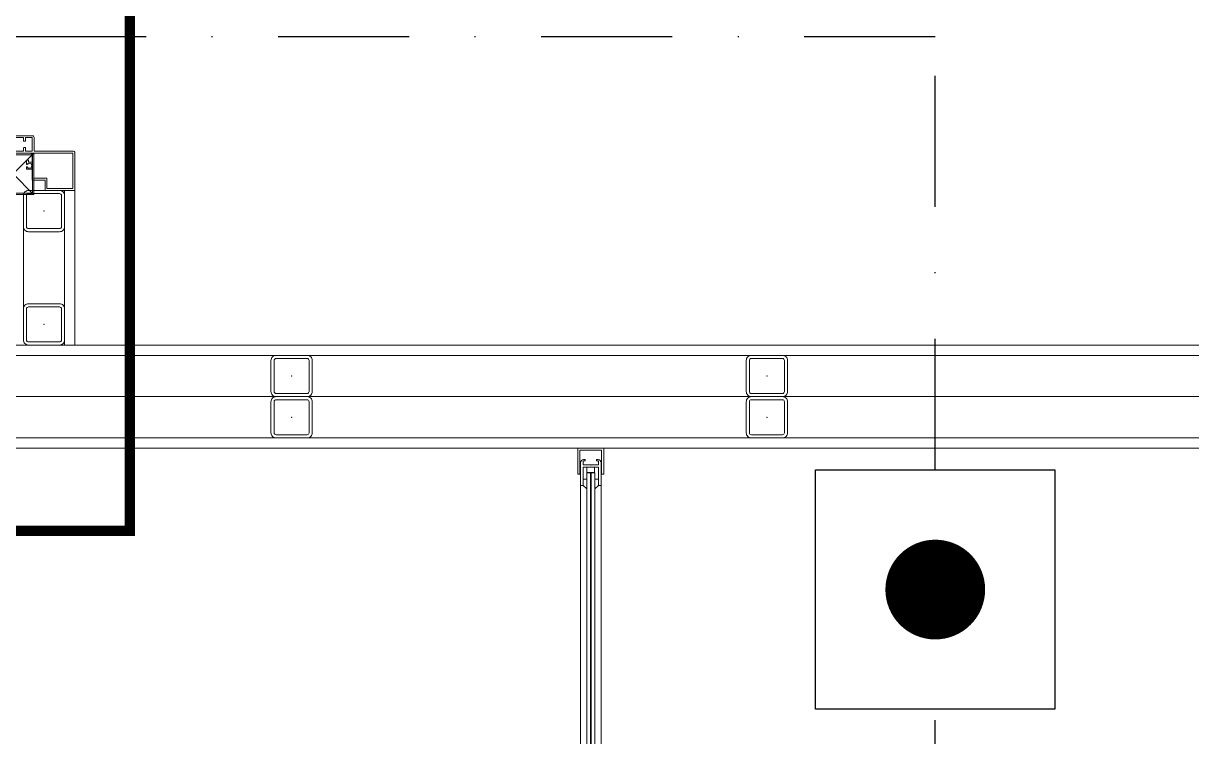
# Model space of a CAD drawing. Extents: x -3709 to 34975, y -230 to 8245.
# Drawn here: x 3040.8 to 3154.1, y 3084.5 to 3153.7 of the extents above; entities that cross this region are included whole.
import ezdxf

# ---------------------------------------------------------------- set-up
doc = ezdxf.new("R2010")
doc.units = 0
doc.linetypes.add('DASHDOT', pattern=[25.4, 12.7, -6.35, 0, -6.35])
doc.linetypes.add('HIDDEN2', pattern=[4.7625, 3.175, -1.5875])
doc.layers.get('0').update_dxf_attribs({"color": 9, "lineweight": 9})
for name, color, linetype, lineweight in [('06D', 9, 'Continuous', 9), ('10', 9, 'Continuous', 9), ('11', 9, 'Continuous', 9), ('15', 9, 'Continuous', 9), ('21', 9, 'Continuous', 9), ('33', 9, 'BATTING', 9), ('E-KABLO', 7, 'Continuous', 30), ('E-YANGIN İHBAR BUTONU', 7, 'Continuous', 30)]:
    doc.layers.add(name, color=color, linetype=linetype, lineweight=lineweight)
doc.linetypes.add('BATTING', pattern='A,0.0001,-0.1,[134,ltypeshp.shx,S=0.1,R=0,X=-0.1,Y=0],-0.2,[134,ltypeshp.shx,S=0.1,R=180,X=0.1,Y=0],-0.1', length=0.4001)

# ---------------------------------------------------------------- blocks, each defined once
blk = doc.blocks.new('p-vw-kayar2')
at = {"layer": '06D'}
for points in [[(-97.5, 1), (-3.6, 1)], [(-97.5, -1), (-3.6, -1)]]:
    blk.add_lwpolyline(points, dxfattribs=at)
at = {"layer": '10'}
for p, q in [((-3.6, 0.75), (-3.95, 0.4)), ((-3.01, 0.75), (-3.01, 0.4)), ((-2.35, 0.37), (-1.85, 0.37)), ((-2.35, 0.37), (-2.35, -0.37)), ((-3.6, -0.75), (-3.95, -0.4)), ((-3.01, -0.75), (-3.01, -0.4)), ((-2.35, -0.37), (-1.85, -0.37))]:
    blk.add_line(p, q, dxfattribs=at)
blk.add_lwpolyline([(-2.5, -1.05), (-2.5, -1.25), (0, -1.25), (0, 1.25), (-2.5, 1.25), (-2.5, 1.05), (-0.2, 1.05), (-0.2, -1.05)], close=True, dxfattribs=at)
blk.add_lwpolyline([(-1.6, -0.03), (-1.6, -0.75), (-1.32, -0.75, 0.414214), (-1.22, -0.65), (-1.22, -0.55), (-1.1, -0.55), (-1.1, -0.7, -0.414214), (-1.4, -1), (-3.6, -1), (-3.6, -0.75), (-1.85, -0.75), (-1.85, 0.75), (-3.6, 0.75), (-3.6, 1), (-1.4, 1, -0.414214), (-1.1, 0.7), (-1.1, 0.55), (-1.22, 0.55), (-1.22, 0.65, 0.414214), (-1.32, 0.75), (-1.6, 0.75), (-1.6, 0.03), (-1.63, 0)], format="xyb", close=True, dxfattribs=at)
at = {"layer": '15'}
for points in [[(-99.24, 0.4), (-2.38, 0.4), (-2.38, 0.02), (-99.24, 0.02)], [(-99.24, -0.02), (-2.38, -0.02), (-2.38, -0.4), (-99.24, -0.4)]]:
    blk.add_lwpolyline(points, dxfattribs=at)
blk = doc.blocks.new('Prf-40x40')
for points in [[(1.5, -2), (-1.5, -2, -0.414214), (-2, -1.5), (-2, 1.5, -0.414214), (-1.5, 2), (1.5, 2, -0.414214), (2, 1.5), (2, -1.5, -0.414214)], [(1.5, -1.7), (-1.5, -1.7, -0.414214), (-1.7, -1.5), (-1.7, 1.5, -0.414214), (-1.5, 1.7), (1.5, 1.7, -0.414214), (1.7, 1.5), (1.7, -1.5, -0.414214)]]:
    blk.add_lwpolyline(points, format="xyb", close=True)
blk.add_point((0, 0))
blk = doc.blocks.new('p-korkasa_40x40')
at = {"layer": '10'}
for points in [[(-2, -2), (-2, -2, 4.557572), (-2, -2), (2, -2, 6.895317), (2, -2), (2, -2), (2, 2), (-2, 2), (-2, -2)], [(-1.85, -1.85), (-1.85, 1.85), (1.85, 1.85), (1.85, -1.85), (-1.85, -1.85, -4.556435), (-1.85, -1.85)]]:
    blk.add_lwpolyline(points, format="xyb", close=True, dxfattribs=at)
for points in [[(2, -2), (-2, 2)], [(2, 2), (-2, -1.97)]]:
    blk.add_lwpolyline(points, dxfattribs=at)
blk = doc.blocks.new('P-AH-01-10')
at = {"layer": '10'}
for points in [[(-9.87, -12.7), (-4, -12.7), (-4, -13.03, 0.414214), (-3.98, -13.05), (-3.85, -13.05, 0.414214), (-3.82, -13.03), (-3.82, -12.7), (-3.16, -12.7), (-3.16, -14.02), (-3.82, -14.02), (-3.82, -13.7, 0.414214), (-3.85, -13.67), (-3.98, -13.67, 0.414214), (-4, -13.7), (-4, -14.02), (-5.14, -14.02)], [(-4.99, -14.2), (-3.13, -14.2, 0.414214), (-2.98, -14.05), (-2.98, -12.7), (0.83, -12.7, 0.414214), (0.98, -12.55), (0.98, -8.93, 0.414214), (0.95, -8.9), (-1.88, -8.9, 0.414214), (-1.9, -8.93), (-1.9, -9.9), (-3.14, -9.9, 0.414214), (-3.16, -9.93), (-3.16, -10.95), (-3.72, -10.95), (-3.72, -11.18), (-3.61, -11.18), (-3.65, -11.14, -0.091673), (-3.57, -11.07), (-3.54, -11.1, -0.288261), (-3.3, -11.1), (-3.26, -11.07, -0.091673), (-3.19, -11.14), (-3.23, -11.18, -0.288261), (-3.23, -11.42), (-3.19, -11.45, -0.091673), (-3.26, -11.52), (-3.3, -11.49, -0.288261), (-3.54, -11.49), (-3.57, -11.52, -0.091673), (-3.65, -11.45), (-3.61, -11.42), (-3.72, -11.42), (-3.72, -11.82, 0.414214), (-3.69, -11.85), (-3.54, -11.85, 0.414214), (-3.52, -11.82), (-3.52, -11.65), (-3.16, -11.65), (-3.16, -12.35, -0.414214), (-3.31, -12.5), (-6.69, -12.5, -0.414214)]]:
    blk.add_lwpolyline(points, format="xyb", dxfattribs=at)
blk.add_lwpolyline([(0.78, -9.1), (0.78, -12.5), (-3, -12.5), (-3, -10.08), (-1.74, -10.08), (-1.74, -9.1)], close=True, dxfattribs=at)
at = {"layer": '10', "extrusion": (0, 0, -1), "zscale": -1, "rotation": 270}
blk.add_blockref('p-korkasa_40x40', (5, -10.5), dxfattribs=at)
blk = doc.blocks.new('100_YANGIN İHBAR BUTONU 085')
at = {"layer": 'E-YANGIN İHBAR BUTONU', "color": 4}
blk.add_lwpolyline([(-1.16, -1.16), (-1.16, 1.16), (1.16, 1.16), (1.16, -1.16)], close=True, dxfattribs=at)
at = {"layer": 'E-YANGIN İHBAR BUTONU', "color": 3, "const_width": 0.483}
blk.add_lwpolyline([(-0.242, 0, 1), (0.242, 0, 1)], format="xyb", close=True, dxfattribs=at)

msp = doc.modelspace()

# ---------------------------------------------------------------- linework, layer by layer
at = {"layer": '06D'}
for points in [[(3040.84, 3135.48), (3040.84, 3124.5)], [(2880.84, 3117.5), (3447.84, 3117.5)]]:
    msp.add_lwpolyline(points, dxfattribs=at)
at = {"layer": '11'}
for points in [[(3045.84, 3122.5), (3044.84, 3122.5), (3044.84, 3137.48), (3045.84, 3137.48)], [(2880.84, 3121.5), (2880.84, 3122.5), (3452.84, 3122.5), (3452.84, 3121.5)], [(2880.84, 3112.5), (2880.84, 3113.5), (3452.84, 3113.5), (3452.84, 3112.5)]]:
    msp.add_lwpolyline(points, close=True, dxfattribs=at)
at = {"layer": '21', "linetype": 'HIDDEN2', "ltscale": 0.1, "const_width": 1}
msp.add_lwpolyline([(2777.23, 3478.52), (3051.17, 3478.52), (3051.17, 3104.49), (2777.23, 3104.49)], close=True, dxfattribs=at)
at = {"layer": '33', "ltscale": 0.3}
msp.add_lwpolyline([(2880.94, 3117.5), (3447.84, 3117.5)], dxfattribs=at)
at = {"layer": 'E-KABLO', "color": 6, "linetype": 'DASHDOT'}
for p, q in [((3129.23, 3152.37), (2959.34, 3152.37)), ((3129.23, 3110.4), (3129.23, 3152.37)), ((3129.23, 2231.95), (3129.23, 3087.2))]:
    msp.add_line(p, q, dxfattribs=at)

# ---------------------------------------------------------------- block references
at = {"layer": '10', "xscale": -1}
for name, p, rotation in [('P-AH-01-10', (3044.86, 3128.58), 180), ('Prf-40x40', (3042.84, 3135.48), 270), ('Prf-40x40', (3042.84, 3124.5), 270)]:
    msp.add_blockref(name, p, dxfattribs=dict(at, rotation=rotation))
for p in [(3066.84, 3119.5), (3112.91, 3119.5), (3066.84, 3115.5), (3112.91, 3115.5)]:
    msp.add_blockref('Prf-40x40', p, dxfattribs=at)
at = {"layer": '10', "rotation": 90}
msp.add_blockref('p-vw-kayar2', (3095.84, 3112.5), dxfattribs=at)
at = {"layer": 'E-YANGIN İHBAR BUTONU', "xscale": 10, "yscale": 10, "zscale": 10, "rotation": 90}
msp.add_blockref('100_YANGIN İHBAR BUTONU 085', (3129.23, 3098.8), dxfattribs=at)

doc.saveas('drawing.dxf')
